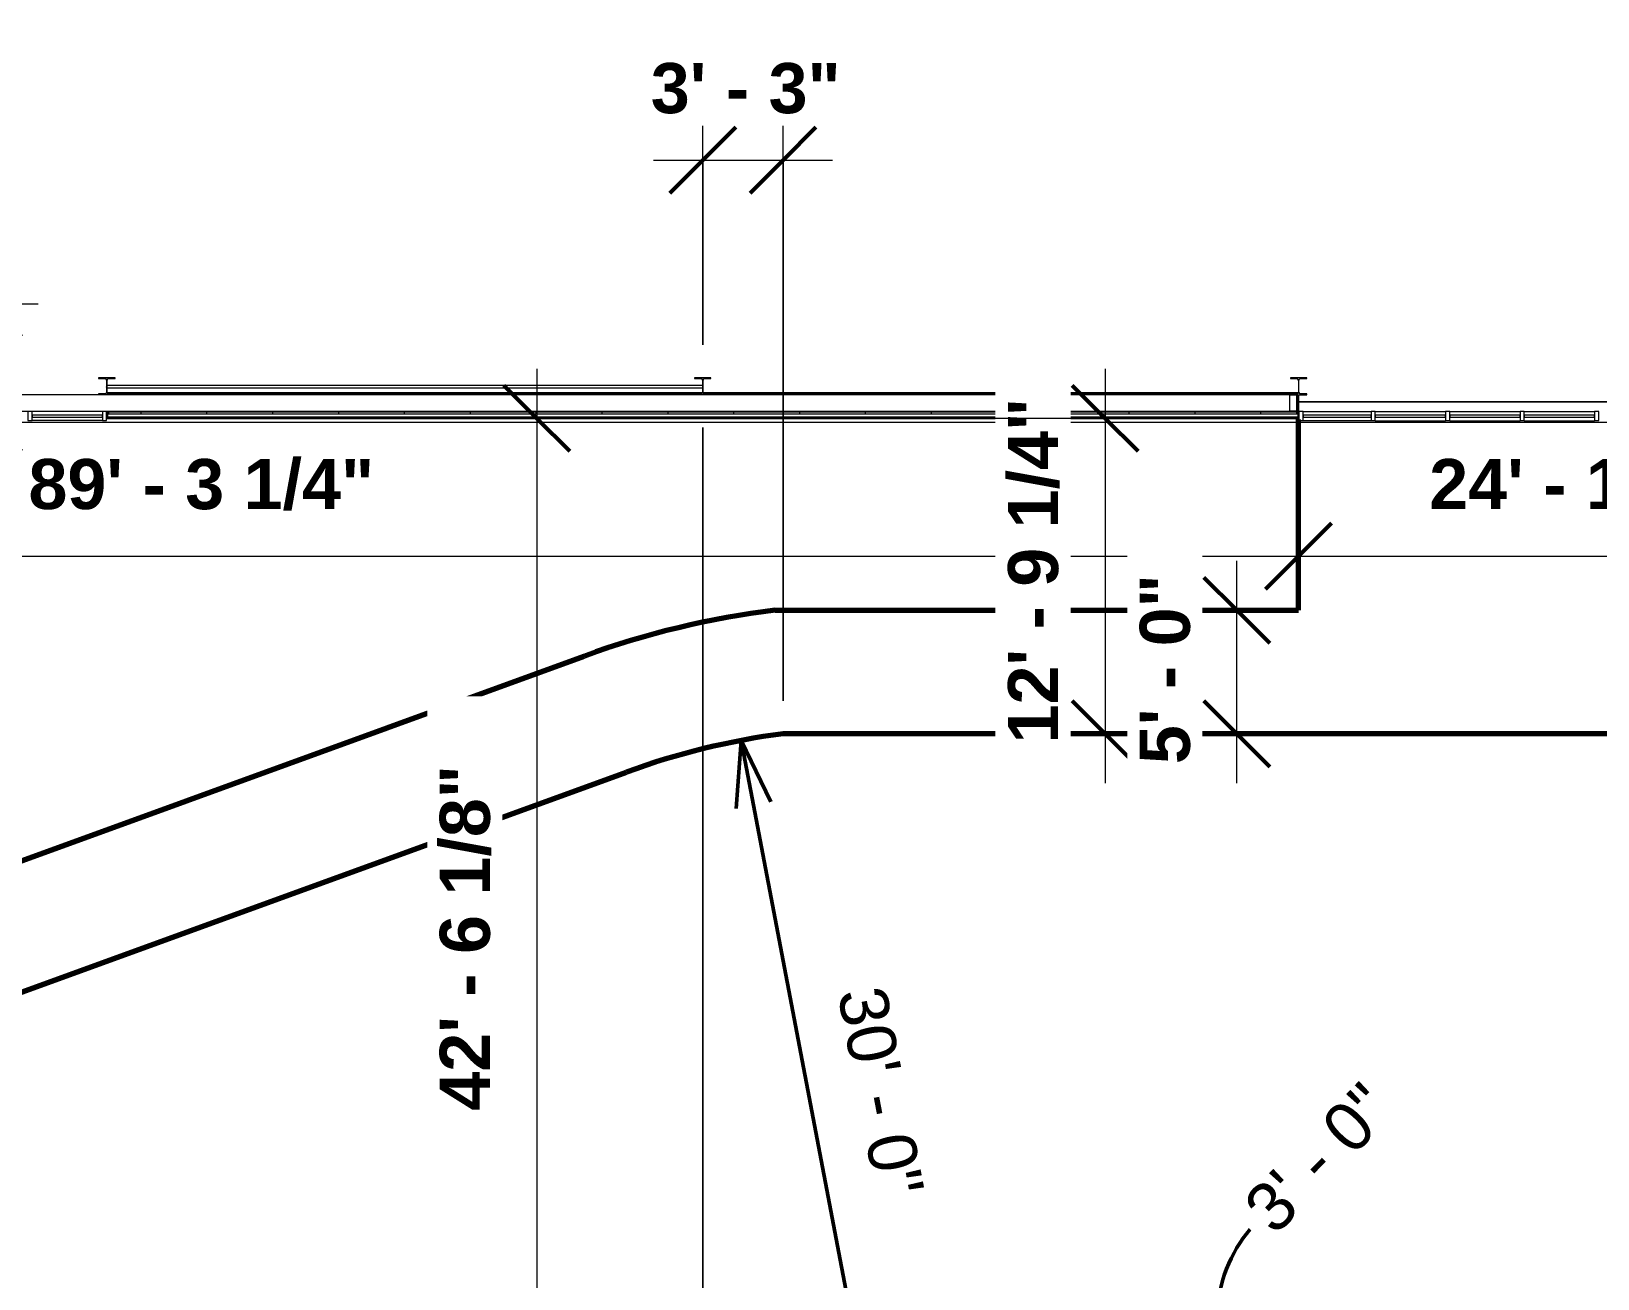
# Model space of a CAD drawing. Header units: inches. Extents: x 20001 to 27263, y -26025 to -18997.
# Drawn here: x 23339 to 24100, y -23217 to -22611 of the extents above; entities that cross this region are included whole.
import ezdxf

# ---------------------------------------------------------------- set-up
doc = ezdxf.new("R2010")
doc.units = ezdxf.units.IN
doc.header["$MEASUREMENT"] = 0
for name, color, linetype, lineweight in [('A-ANNO-DIMS', 211, 'Continuous', 9), ('A-ANNO-DIMS-256', 211, 'Continuous', 9), ('A-FLOR', 192, 'Continuous', 13), ('A-GLAZ-CURT', 52, 'Continuous', 13), ('A-GLAZ-CWMG', 51, 'Continuous', 13), ('A-SITE-ROAD', 130, 'Continuous', 70), ('A-SITE-SWLK', 140, 'Continuous', 70), ('A-WALL', 113, 'Continuous', 13), ('A-WALL-PATT', 111, 'Continuous', 25), ('C-TOPO', 7, 'Continuous', 13), ('G-ANNO-TEXT', 231, 'Continuous', 9), ('L-SITE-WALL', 31, 'Continuous', 13), ('S-BEAM', 12, 'Continuous', 13), ('S-COLS', 52, 'Continuous', 13)]:
    doc.layers.add(name, color=color, linetype=linetype, lineweight=lineweight)
doc.styles.add('Arial_2', font='arial.ttf', dxfattribs={"height": 23.60479})
doc.styles.add('Arial_B', font='arialbd.ttf', dxfattribs={"height": 24.354149})
doc.dimstyles.new('Arrow_-_3_32__Arial', dxfattribs={"dimscale": 12, "dimtxt": 24, "dimasz": 2.666667, "dimexe": 2, "dimexo": 0, "dimgap": 1.333333, "dimtad": 1, "dimjust": 3, "dimdec": 3, "dimrnd": 0.125, "dimzin": 1, "dimdsep": 46, "dimlunit": 4, "dimtxsty": 'Arial_2', "dimblk1": 'OPEN30', "dimblk2": 'OPEN30', "dimsah": 1, "dimcen": 0.09, "dimazin": 0, "dimtfac": 1, "dimtdec": 4, "dimtix": 1, "dimtmove": 0, "dimatfit": 2, "dimfxl": 1, "dimtvp": 1, "dimtfill": 1, "dimfrac": 2, "dimtolj": 1, "dimtzin": 0, "dimlwd": 50, "dimlwe": 50, "dimarcsym": 2})
doc.dimstyles.new('Arrow_-_3_32__Arial_1', dxfattribs={"dimscale": 12, "dimtxt": 24, "dimasz": 2.666667, "dimexe": 2, "dimexo": 0, "dimgap": 1.333333, "dimtad": 1, "dimjust": 3, "dimdec": 3, "dimrnd": 0.125, "dimzin": 1, "dimdsep": 46, "dimlunit": 4, "dimtxsty": 'Arial_2', "dimblk1": 'OPEN30', "dimblk2": 'OPEN30', "dimsah": 1, "dimcen": 0.09, "dimazin": 0, "dimtfac": 1, "dimtdec": 4, "dimtix": 1, "dimtmove": 0, "dimatfit": 2, "dimfxl": 1, "dimtvp": 1, "dimtfill": 1, "dimfrac": 2, "dimtolj": 1, "dimtzin": 0, "dimlwd": 50, "dimlwe": 50, "dimarcsym": 2})
doc.dimstyles.new('OD_Dimension_1', dxfattribs={"dimscale": 12, "dimtxt": 24, "dimasz": 2.666667, "dimexe": 2, "dimexo": 1.333333, "dimgap": 1.333333, "dimtad": 1, "dimdec": 3, "dimrnd": 0.125, "dimzin": 1, "dimdsep": 46, "dimlunit": 4, "dimtxsty": 'Arial_B', "dimblk1": 'OBLIQUE', "dimblk2": 'OBLIQUE', "dimsah": 1, "dimcen": 0.09, "dimdle": 2, "dimazin": 0, "dimtfac": 1, "dimtdec": 4, "dimtix": 1, "dimtmove": 0, "dimatfit": 3, "dimfxl": 1, "dimtvp": 1, "dimtfill": 1, "dimfrac": 2, "dimtolj": 1, "dimtzin": 0, "dimlwd": 13, "dimlwe": 13, "dimarcsym": 2})
doc.dimstyles.new('OD_Dimension_2', dxfattribs={"dimscale": 12, "dimtxt": 24, "dimasz": 2.666667, "dimexe": 2, "dimexo": 1.333333, "dimgap": 1.333333, "dimtad": 1, "dimdec": 3, "dimrnd": 0.125, "dimzin": 1, "dimdsep": 46, "dimlunit": 4, "dimtxsty": 'Arial_B', "dimblk1": 'OBLIQUE', "dimblk2": 'OBLIQUE', "dimsah": 1, "dimcen": 0.09, "dimdle": 2, "dimazin": 0, "dimtfac": 1, "dimtdec": 4, "dimtix": 1, "dimtmove": 0, "dimatfit": 3, "dimfxl": 1, "dimtvp": 1, "dimtfill": 1, "dimfrac": 2, "dimtolj": 1, "dimtzin": 0, "dimlwd": 13, "dimlwe": 13, "dimarcsym": 2})

# ---------------------------------------------------------------- blocks, each defined once
blk = doc.blocks.new('Struct_Xcel_Sports Complex_rvt-1-Site Plan - Phase 1')
at = {"layer": 'A-FLOR', "color": 7}
blk.add_line((24132.95, -22790.8), (23954.27, -22790.8), dxfattribs=at)
at = {"layer": 'L-SITE-WALL', "color": 7}
for p, q in [((23954.27, -22790.8), (24132.95, -22790.8)), ((23954.52, -22798.8), (23375.27, -22798.8))]:
    blk.add_line(p, q, dxfattribs=at)
blk = doc.blocks.new('W-Wide Flange-Column - B2_E-V1-Site Plan - Phase 1')
at = {"layer": 'S-COLS', "lineweight": 15}
for p, q in [((-4, 4.13), (-4, 3.69)), ((-4, 3.69), (-0.84, 3.69)), ((-0.14, 3), (-0.14, 0.73)), ((0.14, 0.59), (0.14, 3)), ((0.84, 3.69), (4, 3.69)), ((4, 3.69), (4, 4.13)), ((-0.84, -3.69), (-4, -3.69)), ((-4, -3.69), (-4, -4.12)), ((-4, -4.12), (4, -4.12)), ((-0.14, -0.27), (-0.14, -3)), ((0.14, -3), (0.14, -0.04)), ((4, -3.69), (0.84, -3.69)), ((4, -4.12), (4, -3.69))]:
    blk.add_line(p, q, dxfattribs=at)
for centre, start, end in [((-0.84, 3), 0, 90), ((0.84, 3), 90, 180), ((-0.84, -3), 270, 0), ((0.84, -3), 180, 270)]:
    blk.add_arc(centre, 0.691, start, end, dxfattribs=at)
blk = doc.blocks.new('W-Wide Flange-Column - B2_E-V2-Site Plan - Phase 1')
at = {"layer": 'S-COLS', "lineweight": 9}
h = blk.add_hatch(dxfattribs=at)
h.set_pattern_fill('FP_2', color=256, style=0, pattern_type=2)
h.set_pattern_definition([(225, (23664.89, -22783.178), (25.342707, -25.342707), []), (225, (23664.89, -22821.578), (25.342707, -25.342707), [])])
h.paths.add_polyline_path([(3.76, 4.12), (-4, 4.12), (-4, 3.69), (-0.84, 3.69), (-0.35, 3.49), (-0.14, 3), (-0.14, 0.59), (0.01, 0.71), (0.14, 0.73), (0.14, 3), (0.35, 3.49), (0.84, 3.69), (4, 3.69), (4, 4.12)], flags=0)
h.paths.add_polyline_path([(-0.14, 0.01), (-0.14, -3), (-0.35, -3.49), (-0.84, -3.69), (-4, -3.69), (-4, -4.12), (4, -4.12), (4, -3.69), (0.84, -3.69), (0.35, -3.49), (0.14, -3), (0.06, -0.27), (-0.04, -0.23), (-0.09, -0.12)], flags=0)
at = {"layer": 'S-COLS', "lineweight": 15}
for p, q in [((-4, 4.12), (-4, 3.69)), ((-4, 3.69), (-0.84, 3.69)), ((-0.14, 3), (-0.14, 0.59)), ((-0.14, 0.01), (-0.14, -3)), ((0.14, 0.73), (0.14, 3)), ((0.84, 3.69), (4, 3.69)), ((4, 3.69), (4, 4.12)), ((-0.84, -3.69), (-4, -3.69)), ((-4, -3.69), (-4, -4.12)), ((-4, -4.12), (4, -4.12)), ((0.14, -3), (0.14, -0.27)), ((4, -3.69), (0.84, -3.69)), ((4, -4.12), (4, -3.69))]:
    blk.add_line(p, q, dxfattribs=at)
for centre, start, end in [((-0.84, 3), 0, 90), ((0.84, 3), 90, 180), ((-0.84, -3), 270, 0), ((0.84, -3), 180, 270)]:
    blk.add_arc(centre, 0.691, start, end, dxfattribs=at)
blk = doc.blocks.new('W-Wide Flange-Column - B2_E-V3-Site Plan - Phase 1')
at = {"layer": 'S-COLS', "lineweight": 9}
h = blk.add_hatch(dxfattribs=at)
h.set_pattern_fill('FP_3', color=256, style=0, pattern_type=2)
h.set_pattern_definition([(225, (23954.39, -22783.178), (25.342707, -25.342707), []), (225, (23954.39, -22821.578), (25.342707, -25.342707), [])])
h.paths.add_polyline_path([(-0.69, 4.13), (-4, 4.13), (-4, 3.69), (-0.69, 3.63), (-0.35, 3.49), (-0.14, 3), (-0.14, -3), (-0.35, -3.49), (-0.84, -3.69), (-4, -3.69), (-4, -4.12), (4, -4.12), (4, -3.69), (0.84, -3.69), (0.35, -3.49), (0.14, -3), (0.14, 3), (0.35, 3.49), (0.84, 3.69), (4, 3.69), (4, 4.13)], flags=0)
at = {"layer": 'S-COLS', "lineweight": 15}
for p, q in [((4, 4.13), (-4, 4.13)), ((-4, 4.13), (-4, 3.69)), ((-4, 3.69), (-0.84, 3.69)), ((-0.14, 3), (-0.14, -3)), ((0.14, -3), (0.14, 3)), ((0.84, 3.69), (4, 3.69)), ((4, 3.69), (4, 4.13)), ((-0.84, -3.69), (-4, -3.69)), ((-4, -3.69), (-4, -4.12)), ((-4, -4.12), (4, -4.12)), ((4, -3.69), (0.84, -3.69)), ((4, -4.12), (4, -3.69))]:
    blk.add_line(p, q, dxfattribs=at)
for centre, start, end in [((-0.84, 3), 0, 90), ((0.84, 3), 90, 180), ((-0.84, -3), 270, 0), ((0.84, -3), 180, 270)]:
    blk.add_arc(centre, 0.691, start, end, dxfattribs=at)
blk = doc.blocks.new('Rectangular Mullion - Exterior 2_ x 4_5_-1142339-Site Plan - Phase 1')
at = {"layer": 'A-GLAZ-CWMG'}
for p, q in [((-2, 3), (0, 3)), ((-2, -1.5), (-2, 3)), ((0, 3), (0, -1.5)), ((0, -1.5), (-2, -1.5))]:
    blk.add_line(p, q, dxfattribs=at)
blk = doc.blocks.new('System Panel - INSULATED LOW-E GLAZING _SEE ELEVATIONS FOR U-FACTOR_ SHGC_ _ LT_-827433-Site Plan - Phase 1')
at = {"layer": 'A-GLAZ-CURT', "lineweight": 9}
for p, q in [((17.09375, -0.25), (-17.09375, -0.25)), ((-17.09375, -0.25), (-17.09375, -1.25)), ((-17.09375, -1.25), (17.09375, -1.25)), ((17.09375, -1.25), (17.09375, -0.25))]:
    blk.add_line(p, q, dxfattribs=at)
at = {"layer": 'A-GLAZ-CURT'}
for p, q in [((-17.09375, -1.25), (-17.09375, -0.25)), ((17.09375, -0.25), (-17.09375, -0.25)), ((-17.09375, -1.25), (17.09375, -1.25)), ((17.09375, -0.25), (17.09375, -1.25))]:
    blk.add_line(p, q, dxfattribs=at)
blk = doc.blocks.new('Rectangular Mullion - Exterior 2_ x 4_5_-V13-Site Plan - Phase 1')
at = {"layer": 'A-GLAZ-CWMG'}
for p, q in [((26281.52, -22795.37), (26281.52, -22761.18)), ((26286.02, -22795.37), (26286.02, -22761.18))]:
    blk.add_line(p, q, dxfattribs=at)
blk = doc.blocks.new('Rectangular Mullion - Exterior 2_ x 4_5_-1115231-Site Plan - Phase 1')
at = {"layer": 'A-GLAZ-CWMG'}
for p, q in [((-1, 3), (1, 3)), ((-1, -1.5), (-1, 3)), ((1, 3), (1, -1.5)), ((1, -1.5), (-1, -1.5))]:
    blk.add_line(p, q, dxfattribs=at)
blk = doc.blocks.new('System Panel - INSULATED LOW-E GLAZING _SEE ELEVATIONS FOR U-FACTOR_ SHGC_ _ LT_-1142335-Site Plan - Phase 1')
at = {"layer": 'A-GLAZ-CURT', "lineweight": 9}
for p, q in [((16.53125, -0.25), (-16.53125, -0.25)), ((-16.53125, -0.25), (-16.53125, -1.25)), ((-16.53125, -1.25), (16.53125, -1.25)), ((16.53125, -1.25), (16.53125, -0.25))]:
    blk.add_line(p, q, dxfattribs=at)
at = {"layer": 'A-GLAZ-CURT'}
for p, q in [((-16.53125, -1.25), (-16.53125, -0.25)), ((16.53125, -0.25), (-16.53125, -0.25)), ((-16.53125, -1.25), (16.53125, -1.25)), ((16.53125, -0.25), (16.53125, -1.25))]:
    blk.add_line(p, q, dxfattribs=at)
blk = doc.blocks.new('Rectangular Mullion - Exterior 2_ x 4_5_-1136166-Site Plan - Phase 1')
at = {"layer": 'A-GLAZ-CWMG'}
for p, q in [((23956.52, -22795.43), (23989.58, -22795.43)), ((23956.52, -22799.93), (23989.58, -22799.93))]:
    blk.add_line(p, q, dxfattribs=at)
blk = doc.blocks.new('Rectangular Mullion - Exterior 2_ x 4_5_-1142359-Site Plan - Phase 1')
at = {"layer": 'A-GLAZ-CWMG'}
for p, q in [((-2, 1.5), (0, 1.5)), ((-2, -3), (-2, 1.5)), ((0, 1.5), (0, -3)), ((0, -3), (-2, -3))]:
    blk.add_line(p, q, dxfattribs=at)
blk = doc.blocks.new('Rectangular Mullion - Exterior 2_ x 4_5_-1142353-Site Plan - Phase 1')
at = {"layer": 'A-GLAZ-CWMG'}
for p, q in [((0, 1.5), (-2, 1.5)), ((-2, 1.5), (-2, -3)), ((0, -3), (0, 1.5)), ((-2, -3), (0, -3))]:
    blk.add_line(p, q, dxfattribs=at)
blk = doc.blocks.new('System Panel - INSULATED LOW-E GLAZING _SEE ELEVATIONS FOR U-FACTOR_ SHGC_ _ LT_-827454-Site Plan - Phase 1')
at = {"layer": 'A-GLAZ-CURT', "lineweight": 9}
for p, q in [((17.09375, 1.25), (-17.09375, 1.25)), ((-17.09375, 1.25), (-17.09375, 0.25)), ((-17.09375, 0.25), (17.09375, 0.25)), ((17.09375, 0.25), (17.09375, 1.25))]:
    blk.add_line(p, q, dxfattribs=at)
at = {"layer": 'A-GLAZ-CURT'}
for p, q in [((-17.09375, 0.25), (-17.09375, 1.25)), ((17.09375, 1.25), (-17.09375, 1.25)), ((-17.09375, 0.25), (17.09375, 0.25)), ((17.09375, 1.25), (17.09375, 0.25))]:
    blk.add_line(p, q, dxfattribs=at)
blk = doc.blocks.new('Rectangular Mullion - Exterior 2_ x 4_5_-1060760-Site Plan - Phase 1')
at = {"layer": 'A-GLAZ-CWMG'}
for p, q in [((25834.02, -22795.43), (25799.83, -22795.43)), ((25834.02, -22799.93), (25799.83, -22799.93))]:
    blk.add_line(p, q, dxfattribs=at)
blk = doc.blocks.new('Girt_C - 8_D-1665748-Site Plan - Phase 1')
at = {"layer": 'S-BEAM'}
for p, q in [((23949.89, -22787.3), (22945.27, -22787.3)), ((23949.89, -22787.3), (23949.89, -22787.49)), ((23949.89, -22787.49), (23949.89, -22795.12)), ((22945.27, -22795.3), (23949.89, -22795.3)), ((23949.89, -22795.12), (23949.89, -22795.3))]:
    blk.add_line(p, q, dxfattribs=at)
blk = doc.blocks.new('Round Bar - 1_-1264636-Site Plan - Phase 1')
at = {"layer": 'S-BEAM'}
for p, q in [((24678.94, -22782.91), (24533.34, -22782.91)), ((24533.34, -22783.91), (24678.92, -22783.91))]:
    blk.add_line(p, q, dxfattribs=at)
for centre, start_param, end_param in [((24533.34, -22783.41), 0, 3.141593), ((24533.34, -22783.41), 3.141593, 6.283185), ((24822.9, -22783.41), 4.854882, 5.497787)]:
    blk.add_ellipse(centre, major_axis=(0, 0.5), ratio=0.440323, start_param=start_param, end_param=end_param, dxfattribs=at)
blk = doc.blocks.new('Round Bar - 1_-1264677-Site Plan - Phase 1')
at = {"layer": 'S-BEAM'}
for p, q in [((24677.32, -22783.91), (24822.91, -22783.91)), ((24822.91, -22782.91), (24677.33, -22782.91))]:
    blk.add_line(p, q, dxfattribs=at)
for centre, start_param, end_param in [((24533.36, -22783.41), 0.785398, 1.428303), ((24822.91, -22783.41), 0, 3.141593), ((24822.91, -22783.41), 3.141593, 6.283185)]:
    blk.add_ellipse(centre, major_axis=(0, 0.5), ratio=0.440323, start_param=start_param, end_param=end_param, dxfattribs=at)
blk = doc.blocks.new('DIMBLOCK6-Site Plan - Phase 1')
at = {"layer": 'A-ANNO-DIMS-256', "lineweight": 50}
for p, q in [((23939.64, -23250.29), (23911.17, -23267.22)), ((23914.22, -23253.44), (23914.81, -23298.69)), ((23914.52, -23276.07), (23939.64, -23250.29)), ((23939.64, -23250.29), (23923.45, -23279.19)), ((23937.14, -23275.78), (23891.89, -23276.36))]:
    blk.add_line(p, q, dxfattribs=at)
blk.add_arc((23914.52, -23276.07), 36, 7.54106, 83.93543, dxfattribs=at)
blk.add_ellipse((23968.17, -23221.02), major_axis=(41.09, 42.16), ratio=0.793067, start_param=1.570796, end_param=3.141593, dxfattribs=at)
at = {"layer": 'A-ANNO-DIMS-256', "color": 0, "lineweight": 50, "insert": (23926.02, -23179.95), "char_height": 23.605, "width": 100.5785, "attachment_point": 1, "rotation": 45.73825, "line_spacing_factor": 0.938532, "style": 'Arial_2', "bg_fill": 3, "box_fill_scale": 1.25, "bg_fill_color": 0, "bg_fill_transparency": 0}
blk.add_mtext('3\' - 0"', dxfattribs=at)
blk = doc.blocks.new('_Open30')
at = {"color": 0, "linetype": 'ByBlock', "lineweight": -2}
for p, q in [((-1, 0.268), (0, 0)), ((0, 0), (-1, -0.268)), ((0, 0), (-1, 0))]:
    blk.add_line(p, q, dxfattribs=at)
blk = doc.blocks.new('DIMBLOCK41-Site Plan - Phase 1')
at = {"layer": 'A-ANNO-DIMS-256', "lineweight": 50}
for p, q in [((23683.5, -22955.36), (23681.08, -22988.4)), ((23750.97, -23308.98), (23683.5, -22955.36)), ((23683.5, -22955.36), (23697.92, -22985.18)), ((23763.69, -23290.26), (23738.25, -23327.69)), ((23732.26, -23296.26), (23769.69, -23321.69))]:
    blk.add_line(p, q, dxfattribs=at)
blk.add_arc((23750.97, -23308.98), 360, 96.98226, 104.62169, dxfattribs=at)
at = {"layer": 'A-ANNO-DIMS-256', "color": 0, "lineweight": 50, "insert": (23753.48, -23073.38), "char_height": 23.605, "width": 122.2892, "attachment_point": 1, "rotation": 280.80197, "line_spacing_factor": 0.938532, "style": 'Arial_2', "bg_fill": 3, "box_fill_scale": 1.25, "bg_fill_color": 0, "bg_fill_transparency": 0}
blk.add_mtext('30\' - 0"', dxfattribs=at)
blk = doc.blocks.new('DIMBLOCK71-Site Plan - Phase 1')
at = {"layer": 'A-ANNO-DIMS-256', "lineweight": 50}
for p, q in [((22883.02, -22865.77), (22899.02, -22849.77)), ((23954.27, -22865.77), (23970.27, -22849.77)), ((22883.02, -22865.77), (22867.02, -22881.77)), ((23954.27, -22865.77), (23938.27, -22881.77))]:
    blk.add_line(p, q, dxfattribs=at)
at = {"layer": 'A-ANNO-DIMS-256', "lineweight": 13}
for p, q in [((22883.02, -22859.15), (22883.02, -22889.77)), ((22883.02, -22865.77), (22883.02, -22859.15)), ((22883.02, -22865.77), (23954.27, -22865.77)), ((23954.27, -22859.15), (23954.27, -22889.77)), ((23954.27, -22865.77), (23954.27, -22859.15))]:
    blk.add_line(p, q, dxfattribs=at)
at = {"layer": 'A-ANNO-DIMS-256', "color": 0, "lineweight": 13, "insert": (23337.31, -22818.56), "char_height": 24.3541, "width": 195.2, "attachment_point": 1, "line_spacing_factor": 0.938532, "style": 'Arial_B', "bg_fill": 3, "box_fill_scale": 1.25, "bg_fill_color": 0, "bg_fill_transparency": 0}
blk.add_mtext('89\' - 3 1/4"', dxfattribs=at)
blk = doc.blocks.new('_Oblique')
at = {"color": 0, "linetype": 'ByBlock', "lineweight": -2}
blk.add_line((-0.5, -0.5), (0.5, 0.5), dxfattribs=at)
blk = doc.blocks.new('DIMBLOCK72-Site Plan - Phase 1')
at = {"layer": 'A-ANNO-DIMS-256', "lineweight": 50}
for p, q in [((23954.27, -22865.77), (23970.27, -22849.77)), ((24244.02, -22865.77), (24260.02, -22849.77)), ((23954.27, -22865.77), (23938.27, -22881.77)), ((24244.02, -22865.77), (24228.02, -22881.77))]:
    blk.add_line(p, q, dxfattribs=at)
at = {"layer": 'A-ANNO-DIMS-256', "lineweight": 13}
for p, q in [((23954.27, -22859.15), (23954.27, -22889.77)), ((23954.27, -22865.77), (23954.27, -22859.15)), ((23954.27, -22865.77), (24244.02, -22865.77)), ((24244.02, -22859.15), (24244.02, -22889.77)), ((24244.02, -22865.77), (24244.02, -22859.15))]:
    blk.add_line(p, q, dxfattribs=at)
at = {"layer": 'A-ANNO-DIMS-256', "color": 0, "lineweight": 13, "insert": (24017.81, -22818.56), "char_height": 24.3541, "width": 195.2, "attachment_point": 1, "line_spacing_factor": 0.938532, "style": 'Arial_B', "bg_fill": 3, "box_fill_scale": 1.25, "bg_fill_color": 0, "bg_fill_transparency": 0}
blk.add_mtext('24\' - 1 3/4"', dxfattribs=at)
blk = doc.blocks.new('DIMBLOCK108-Site Plan - Phase 1')
at = {"layer": 'A-ANNO-DIMS-256', "lineweight": 13}
for p, q in [((23860.39, -22774.8), (23860.39, -22976.07)), ((23867.02, -22798.8), (23836.39, -22798.8)), ((23860.39, -22798.8), (23867.02, -22798.8)), ((23867.02, -22952.07), (23836.39, -22952.07)), ((23860.39, -22952.07), (23867.02, -22952.07))]:
    blk.add_line(p, q, dxfattribs=at)
at = {"layer": 'A-ANNO-DIMS-256', "lineweight": 50}
for p, q in [((23860.39, -22798.8), (23844.39, -22782.8)), ((23860.39, -22798.8), (23876.39, -22814.8)), ((23860.39, -22952.07), (23844.39, -22936.07)), ((23860.39, -22952.07), (23876.39, -22968.07))]:
    blk.add_line(p, q, dxfattribs=at)
at = {"layer": 'A-ANNO-DIMS-256', "color": 0, "lineweight": 13, "insert": (23813.18, -22956.77), "char_height": 24.3541, "width": 195.2, "attachment_point": 1, "rotation": 90, "line_spacing_factor": 0.938532, "style": 'Arial_B', "bg_fill": 3, "box_fill_scale": 1.25, "bg_fill_color": 0, "bg_fill_transparency": 0}
blk.add_mtext('12\' - 9 1/4"', dxfattribs=at)
blk = doc.blocks.new('DIMBLOCK109-Site Plan - Phase 1')
at = {"layer": 'A-ANNO-DIMS-256', "lineweight": 13}
for p, q in [((23664.89, -22803.3), (23664.89, -23522.42)), ((23664.89, -23498.42), (23664.89, -22803.3)), ((23750.97, -23324.98), (23750.97, -23522.42)), ((23750.97, -23498.42), (23750.97, -23324.98)), ((23640.89, -23498.42), (23774.97, -23498.42))]:
    blk.add_line(p, q, dxfattribs=at)
at = {"layer": 'A-ANNO-DIMS-256', "lineweight": 50}
for p, q in [((23664.89, -23498.42), (23680.89, -23482.42)), ((23750.97, -23498.42), (23766.97, -23482.42)), ((23664.89, -23498.42), (23648.89, -23514.42)), ((23750.97, -23498.42), (23734.97, -23514.42))]:
    blk.add_line(p, q, dxfattribs=at)
at = {"layer": 'A-ANNO-DIMS-256', "color": 0, "lineweight": 13, "insert": (23635.74, -23451.21), "char_height": 24.3541, "width": 173.2571, "attachment_point": 1, "line_spacing_factor": 0.938532, "style": 'Arial_B', "bg_fill": 3, "box_fill_scale": 1.25, "bg_fill_color": 0, "bg_fill_transparency": 0}
blk.add_mtext('7\' - 2 1/8"', dxfattribs=at)
blk = doc.blocks.new('DIMBLOCK110-Site Plan - Phase 1')
at = {"layer": 'A-ANNO-DIMS-256', "lineweight": 13}
for p, q in [((23584.32, -22774.8), (23584.32, -23332.98)), ((23590.95, -22798.8), (23560.32, -22798.8)), ((23584.32, -22798.8), (23590.95, -22798.8)), ((23734.97, -23308.98), (23560.32, -23308.98)), ((23584.32, -23308.98), (23734.97, -23308.98))]:
    blk.add_line(p, q, dxfattribs=at)
at = {"layer": 'A-ANNO-DIMS-256', "lineweight": 50}
for p, q in [((23584.32, -22798.8), (23568.32, -22782.8)), ((23584.32, -22798.8), (23600.32, -22814.8)), ((23584.32, -23308.98), (23568.32, -23292.98)), ((23584.32, -23308.98), (23600.32, -23324.98))]:
    blk.add_line(p, q, dxfattribs=at)
at = {"layer": 'A-ANNO-DIMS-256', "color": 0, "lineweight": 13, "insert": (23537.11, -23135.22), "char_height": 24.3541, "width": 195.2, "attachment_point": 1, "rotation": 90, "line_spacing_factor": 0.938532, "style": 'Arial_B', "bg_fill": 3, "box_fill_scale": 1.25, "bg_fill_color": 0, "bg_fill_transparency": 0}
blk.add_mtext('42\' - 6 1/8"', dxfattribs=at)
blk = doc.blocks.new('DIMBLOCK112-Site Plan - Phase 1')
at = {"layer": 'A-ANNO-DIMS-256', "lineweight": 13}
for p, q in [((23318, -22719.09), (23318, -22822.8)), ((23216.61, -22743.09), (23342, -22743.09)), ((23318, -22743.09), (23216.61, -22743.09)), ((23324.63, -22798.8), (23294, -22798.8)), ((23318, -22798.8), (23324.63, -22798.8))]:
    blk.add_line(p, q, dxfattribs=at)
at = {"layer": 'A-ANNO-DIMS-256', "lineweight": 50}
for p, q in [((23318, -22743.09), (23302, -22727.09)), ((23318, -22743.09), (23334, -22759.09)), ((23318, -22798.8), (23302, -22782.8)), ((23318, -22798.8), (23334, -22814.8))]:
    blk.add_line(p, q, dxfattribs=at)
at = {"layer": 'A-ANNO-DIMS-256', "color": 0, "lineweight": 13, "insert": (23270.79, -22843.13), "char_height": 24.3541, "width": 173.2571, "attachment_point": 1, "rotation": 90, "line_spacing_factor": 0.938532, "style": 'Arial_B', "bg_fill": 3, "box_fill_scale": 1.25, "bg_fill_color": 0, "bg_fill_transparency": 0}
blk.add_mtext('4\' - 7 3/4"', dxfattribs=at)
blk = doc.blocks.new('DIMBLOCK113-Site Plan - Phase 1')
at = {"layer": 'A-ANNO-DIMS-256', "lineweight": 13}
for p, q in [((23664.89, -22763.05), (23664.89, -22649.34)), ((23703.9, -22936.07), (23703.9, -22649.34)), ((23640.89, -22673.34), (23727.9, -22673.34)), ((23664.89, -22673.34), (23664.89, -22763.05)), ((23703.9, -22673.34), (23703.9, -22936.07))]:
    blk.add_line(p, q, dxfattribs=at)
at = {"layer": 'A-ANNO-DIMS-256', "lineweight": 50}
for p, q in [((23664.89, -22673.34), (23680.89, -22657.34)), ((23703.9, -22673.34), (23719.9, -22657.34)), ((23664.89, -22673.34), (23648.89, -22689.34)), ((23703.9, -22673.34), (23687.9, -22689.34))]:
    blk.add_line(p, q, dxfattribs=at)
at = {"layer": 'A-ANNO-DIMS-256', "color": 0, "lineweight": 13, "insert": (23639.63, -22626.13), "char_height": 24.354, "width": 107.4286, "attachment_point": 1, "line_spacing_factor": 0.938532, "style": 'Arial_B', "bg_fill": 3, "box_fill_scale": 1.25, "bg_fill_color": 0, "bg_fill_transparency": 0}
blk.add_mtext('3\' - 3"', dxfattribs=at)
blk = doc.blocks.new('DIMBLOCK116-Site Plan - Phase 1')
at = {"layer": 'A-ANNO-DIMS-256', "lineweight": 13}
for p, q in [((23924.39, -22976.07), (23924.39, -22868.07)), ((23917.76, -22892.07), (23948.39, -22892.07)), ((23924.39, -22892.07), (23917.76, -22892.07)), ((23917.76, -22952.07), (23948.39, -22952.07)), ((23924.39, -22952.07), (23917.76, -22952.07))]:
    blk.add_line(p, q, dxfattribs=at)
at = {"layer": 'A-ANNO-DIMS-256', "lineweight": 50}
for p, q in [((23924.39, -22892.07), (23908.39, -22876.07)), ((23924.39, -22892.07), (23940.39, -22908.07)), ((23924.39, -22952.07), (23908.39, -22936.07)), ((23924.39, -22952.07), (23940.39, -22968.07))]:
    blk.add_line(p, q, dxfattribs=at)
at = {"layer": 'A-ANNO-DIMS-256', "color": 0, "lineweight": 13, "insert": (23877.18, -22966.83), "char_height": 24.354, "width": 107.4286, "attachment_point": 1, "rotation": 90, "line_spacing_factor": 0.938532, "style": 'Arial_B', "bg_fill": 3, "box_fill_scale": 1.25, "bg_fill_color": 0, "bg_fill_transparency": 0}
blk.add_mtext('5\' - 0"', dxfattribs=at)

msp = doc.modelspace()

# ---------------------------------------------------------------- hatches: boundary and pattern name
at = {"layer": 'A-WALL-PATT', "lineweight": 9}
h = msp.add_hatch(dxfattribs=at)
h.set_pattern_fill('FP_10', color=256, style=0, pattern_type=2)
h.set_pattern_definition([(161.57, (1.28, 1.28), (-10.24040374, -0.00056827), [0, -72.858, 8.09, 0]), (18.43, (-1.28, 1.28), (-10.24040374, 0.00056827), [0, -72.858, 8.09, 0]), (108.43, (1.28, 1.28), (5.1184649, -25.6019259), [24.282, -56.666]), (71.57, (-1.28, 1.28), (5.1184649, 25.6019259), [24.282, -56.666])])
h.paths.add_polyline_path([(23949.8902, -22795.3028), (23953.5152, -22795.1934), (23953.5152, -22787.3028), (23949.8902, -22787.4122), (23949.8902, -22795.2777)], flags=0)
h = msp.add_hatch(dxfattribs=at)
h.set_pattern_fill('FP_12', color=256, style=0, pattern_type=2)
h.set_pattern_definition([(0, (0, 0), (40.96, 10.24), [3.379, -27.341, 3.379, -27.341, -163.84]), (0, (0, 0), (40.96, 10.24), [-61.44, 3.379, -58.061, 3.379, -27.341, -71.68]), (0, (0, 0), (40.96, 10.24), [-153.6, 3.379, -17.101, 3.379, -47.821]), (120, (15.36, 5.12), (-29.3481, 30.3524005), [3.379, -27.341, 3.379, -27.341, -163.84]), (120, (15.36, 5.12), (-29.3481, 30.3524005), [-61.44, 3.379, -58.061, 3.379, -27.341, -71.68]), (120, (15.36, 5.12), (-29.3481, 30.3524005), [-153.6, 3.379, -17.101, 3.379, -47.821]), (240, (20.48, 25.6), (-11.6119, -40.5924005), [3.379, -27.341, 3.379, -27.341, -163.84]), (240, (20.48, 25.6), (-11.6119, -40.5924005), [-61.44, 3.379, -58.061, 3.379, -27.341, -71.68]), (240, (20.48, 25.6), (-11.6119, -40.5924005), [-153.6, 3.379, -17.101, 3.379, -47.821])])
h.paths.add_polyline_path([(23580.9584, -22795.8028), (23953.5152, -22795.8028), (23953.5152, -22795.3028), (23376.2652, -22795.3028), (23376.2652, -22795.8028), (23554.2357, -22795.8028)], flags=0)
h = msp.add_hatch(dxfattribs=at)
h.set_pattern_fill('FP_13', color=256, style=0, pattern_type=2)
h.set_pattern_definition([(0, (0, 0), (0, 32), []), (90, (0, 0), (-32, 2e-15), [])])
h.paths.add_polyline_path([(23953.5152, -22796.8028), (23953.5152, -22795.8028), (23376.2652, -22795.8028), (23376.2652, -22796.8028), (23928.3531, -22796.8028)], flags=0)

# ---------------------------------------------------------------- linework, layer by layer
at = {"layer": 'A-SITE-ROAD'}
for p, q in [((26158.8934, -22952.0675), (23703.9031, -22952.0675)), ((23323.735, -23081.3749), (23627.8455, -22970.6877))]:
    msp.add_line(p, q, dxfattribs=at)
msp.add_arc((23750.9728, -23308.9771), 360, 97.5128826, 110, dxfattribs=at)
at = {"layer": 'A-SITE-SWLK'}
for p, q in [((23954.2652, -22892.0675), (23954.2652, -22799.4278)), ((23700.1161, -22892.0675), (23954.2652, -22892.0675)), ((23303.2138, -23024.9933), (23607.3243, -22914.3062))]:
    msp.add_line(p, q, dxfattribs=at)
msp.add_arc((23750.9728, -23308.9771), 420, 96.9548648, 110, dxfattribs=at)
at = {"layer": 'A-WALL', "lineweight": 25}
for p, q in [((23664.5904, -22786.5528), (23375.6901, -22786.5528)), ((23954.0904, -22786.5528), (23665.1901, -22786.5528)), ((23954.2652, -22798.6153), (23954.2652, -22787.3028)), ((23375.5152, -22795.2777), (23375.5152, -22798.6153)), ((23375.5152, -22798.6153), (23954.2652, -22798.6153))]:
    msp.add_line(p, q, dxfattribs=at)
at = {"layer": 'A-WALL', "lineweight": 9}
for p, q in [((23950.3902, -22787.3028), (23949.8902, -22787.3028)), ((23953.5152, -22796.8028), (23953.5152, -22787.3028)), ((23954.2652, -22796.8028), (23375.5152, -22796.8028)), ((23376.2652, -22795.2777), (23376.2652, -22796.8028)), ((23953.5152, -22795.8028), (23376.2652, -22795.8028)), ((23953.5152, -22795.3028), (23949.8902, -22795.3028)), ((23954.2652, -22798.3028), (23375.5152, -22798.3028))]:
    msp.add_line(p, q, dxfattribs=at)
at = {"layer": 'C-TOPO'}
for p, q in [((23954.2646, -22892.0669), (23954.2646, -22798.8032)), ((23954.2646, -22798.8032), (23954.5152, -22798.8032)), ((23954.5152, -22798.8032), (23954.2646, -22798.8032)), ((23954.2646, -22798.8032), (23954.2646, -22892.0669)), ((23668.6523, -22897.1235), (23700.1157, -22892.0669)), ((23700.1157, -22892.0669), (23668.6523, -22897.1235)), ((23700.1157, -22892.0669), (23954.2646, -22892.0669)), ((23954.2646, -22892.0669), (23700.1157, -22892.0669)), ((23637.6621, -22904.5503), (23668.6523, -22897.1235)), ((23668.6523, -22897.1235), (23637.6621, -22904.5503)), ((23607.3237, -22914.3062), (23637.6621, -22904.5503)), ((23637.6621, -22904.5503), (23607.3237, -22914.3062)), ((23303.2134, -23024.9927), (23607.3237, -22914.3062)), ((23607.3237, -22914.3062), (23303.2134, -23024.9927)), ((23678.1211, -22956.4248), (23652.7251, -22962.6431)), ((23652.7251, -22962.6431), (23678.1211, -22956.4248)), ((23703.9038, -22952.0669), (23678.1211, -22956.4248)), ((23678.1211, -22956.4248), (23703.9038, -22952.0669)), ((26219.4938, -22952.0669), (23703.9038, -22952.0669)), ((26219.4938, -22952.0669), (23703.9038, -22952.0669)), ((23627.8462, -22970.688), (23652.7251, -22962.6431)), ((23627.8462, -22970.688), (23652.7251, -22962.6431)), ((23627.8462, -22970.688), (23323.7344, -23081.3745)), ((23323.7344, -23081.3745), (23627.8462, -22970.688))]:
    msp.add_line(p, q, dxfattribs=at)
at = {"layer": 'G-ANNO-TEXT', "color": 137}
msp.add_arc((23602.1269, -23994.4113), 1489.7393, 46.0960253, 90, dxfattribs=at)
at = {"layer": 'L-SITE-WALL'}
for p, q in [((25232.8238, -22800.8028), (22652.3872, -22800.8028)), ((23375.2652, -22798.8028), (23954.5152, -22798.8028))]:
    msp.add_line(p, q, dxfattribs=at)

# ---------------------------------------------------------------- block references
at = {"layer": 'A-GLAZ-CURT'}
msp.add_blockref('System Panel - INSULATED LOW-E GLAZING _SEE ELEVATIONS FOR U-FACTOR_ SHGC_ _ LT_-827454-Site Plan - Phase 1', (23356.1715, -22798.4278), dxfattribs=at)
at = {"layer": 'A-GLAZ-CURT', "rotation": 180}
for name, p in [('System Panel - INSULATED LOW-E GLAZING _SEE ELEVATIONS FOR U-FACTOR_ SHGC_ _ LT_-1142335-Site Plan - Phase 1', (23973.0465, -22798.4278)), ('System Panel - INSULATED LOW-E GLAZING _SEE ELEVATIONS FOR U-FACTOR_ SHGC_ _ LT_-827433-Site Plan - Phase 1', (24008.6715, -22798.4278)), ('System Panel - INSULATED LOW-E GLAZING _SEE ELEVATIONS FOR U-FACTOR_ SHGC_ _ LT_-827433-Site Plan - Phase 1', (24044.859, -22798.4278)), ('System Panel - INSULATED LOW-E GLAZING _SEE ELEVATIONS FOR U-FACTOR_ SHGC_ _ LT_-827433-Site Plan - Phase 1', (24081.0465, -22798.4278))]:
    msp.add_blockref(name, p, dxfattribs=at)
at = {"layer": 'A-GLAZ-CWMG'}
for name, p, rotation in [('Rectangular Mullion - Exterior 2_ x 4_5_-1142353-Site Plan - Phase 1', (23337.0777, -22798.4278), 180), ('Rectangular Mullion - Exterior 2_ x 4_5_-V13-Site Plan - Phase 1', (46786.943, 3486.0874), 270), ('Rectangular Mullion - Exterior 2_ x 4_5_-V13-Site Plan - Phase 1', (46823.1305, 3486.0874), 270), ('Rectangular Mullion - Exterior 2_ x 4_5_-V13-Site Plan - Phase 1', (46859.318, 3486.0874), 270)]:
    msp.add_blockref(name, p, dxfattribs=dict(at, rotation=rotation))
for name, p in [('Rectangular Mullion - Exterior 2_ x 4_5_-1060760-Site Plan - Phase 1', (-2460.75, 0)), ('Rectangular Mullion - Exterior 2_ x 4_5_-1136166-Site Plan - Phase 1', (0, 0))]:
    msp.add_blockref(name, p, dxfattribs=at)
at = {"layer": 'A-GLAZ-CWMG', "extrusion": (0, 0, -1), "rotation": 180}
msp.add_blockref('Rectangular Mullion - Exterior 2_ x 4_5_-1142359-Site Plan - Phase 1', (-23375.2652, -22798.4278), dxfattribs=at)
at = {"layer": 'A-GLAZ-CWMG', "extrusion": (0, 0, -1)}
for name, p in [('Rectangular Mullion - Exterior 2_ x 4_5_-1142339-Site Plan - Phase 1', (-23954.5152, -22798.4278)), ('Rectangular Mullion - Exterior 2_ x 4_5_-1115231-Site Plan - Phase 1', (-23990.5777, -22798.4278)), ('Rectangular Mullion - Exterior 2_ x 4_5_-1115231-Site Plan - Phase 1', (-24026.7652, -22798.4278)), ('Rectangular Mullion - Exterior 2_ x 4_5_-1115231-Site Plan - Phase 1', (-24062.9527, -22798.4278)), ('Rectangular Mullion - Exterior 2_ x 4_5_-1115231-Site Plan - Phase 1', (-24099.1402, -22798.4278))]:
    msp.add_blockref(name, p, dxfattribs=at)
at = {"layer": 'S-BEAM'}
for name, p in [('Girt_C - 8_D-1665748-Site Plan - Phase 1', (0, 0)), ('Round Bar - 1_-1264636-Site Plan - Phase 1', (-1158, 0)), ('Round Bar - 1_-1264677-Site Plan - Phase 1', (-1158, 0))]:
    msp.add_blockref(name, p, dxfattribs=at)
at = {"layer": 'S-COLS', "rotation": 180}
for name, p in [('W-Wide Flange-Column - B2_E-V1-Site Plan - Phase 1', (23375.3902, -22783.1778)), ('W-Wide Flange-Column - B2_E-V2-Site Plan - Phase 1', (23664.8902, -22783.1778)), ('W-Wide Flange-Column - B2_E-V3-Site Plan - Phase 1', (23954.3902, -22783.1778))]:
    msp.add_blockref(name, p, dxfattribs=at)

# ---------------------------------------------------------------- dimensions: what is measured, and where the dimension line sits
at = {"layer": 'A-ANNO-DIMS', "lineweight": 50}
dim = msp.add_radius_dim(center=(23914.5152, -23276.0675), mpoint=(23939.641, -23250.2858), dimstyle='Arrow_-_3_32__Arial', override={"dimpost": '<>'}, dxfattribs=at)
dim.commit()
dim.dimension.update_dxf_attribs({"geometry": 'DIMBLOCK6-Site Plan - Phase 1', "text_midpoint": (23906.9827, -23243.5925)})

# ---------------------------------------------------------------- next in the draw order: dimensions: what is measured, and where the dimension line sits
at = {"layer": 'A-ANNO-DIMS', "lineweight": 13}
dim = msp.add_linear_dim(base=(23954.2652, -22865.7747), p1=(22883.0152, -22843.1473), p2=(23954.2652, -22843.1473), dimstyle='OD_Dimension_1', override={"dimpost": '<>', "dimfxl": 1071.25}, dxfattribs=at)
dim.commit()
dim.dimension.update_dxf_attribs({"geometry": 'DIMBLOCK71-Site Plan - Phase 1', "text_midpoint": (23418.6402, -22837.174)})
at = {"layer": 'A-ANNO-DIMS', "lineweight": 50}
dim = msp.add_radius_dim(center=(23750.9728, -23308.9771), mpoint=(23683.5033, -22955.356), dimstyle='Arrow_-_3_32__Arial_1', override={"dimpost": '<>'}, dxfattribs=at)
dim.commit()
dim.dimension.update_dxf_attribs({"geometry": 'DIMBLOCK41-Site Plan - Phase 1', "text_midpoint": (23747.7995, -23142.6241)})

# ---------------------------------------------------------------- next in the draw order: dimensions: what is measured, and where the dimension line sits
at = {"layer": 'A-ANNO-DIMS', "lineweight": 13}
for base, p1, p2, override, picture, middle in [((23318.0003, -22798.8028), (23200.6077, -22743.0856), (23340.6277, -22798.8028), {"dimpost": '<>', "dimfxl": 150.698399}, 'DIMBLOCK112-Site Plan - Phase 1', (23289.4079, -22770.9442)), ((23860.3919, -22952.0675), (23883.0193, -22798.8028), (23883.0193, -22952.0675), {"dimpost": '<>', "dimfxl": 153.264669}, 'DIMBLOCK108-Site Plan - Phase 1', (23831.7912, -22875.4351))]:
    dim = msp.add_linear_dim(base=base, p1=p1, p2=p2, angle=90, dimstyle='OD_Dimension_1', override=override, dxfattribs=at)
    dim.commit()
    dim.dimension.update_dxf_attribs({"geometry": picture, "text_midpoint": middle})
dim = msp.add_linear_dim(base=(24244.0152, -22865.7747), p1=(23954.2652, -22843.1473), p2=(24244.0152, -22843.1473), dimstyle='OD_Dimension_1', override={"dimpost": '<>', "dimfxl": 289.75}, dxfattribs=at)
dim.commit()
dim.dimension.update_dxf_attribs({"geometry": 'DIMBLOCK72-Site Plan - Phase 1', "text_midpoint": (24099.1402, -22837.1823)})

# ---------------------------------------------------------------- next in the draw order: dimensions: what is measured, and where the dimension line sits
dim = msp.add_linear_dim(base=(23750.9728, -23498.4172), p1=(23664.8902, -22787.3028), p2=(23750.9728, -23308.9771), dimstyle='OD_Dimension_2', override={"dimpost": '<>', "dimfxl": 528.728873}, dxfattribs=at)
dim.commit()
dim.dimension.update_dxf_attribs({"geometry": 'DIMBLOCK109-Site Plan - Phase 1', "text_midpoint": (23707.9315, -23469.8165)})
dim = msp.add_linear_dim(base=(23924.3919, -22892.0675), p1=(23901.7644, -22952.0675), p2=(23901.7644, -22892.0675), angle=90, dimstyle='OD_Dimension_1', override={"dimpost": '<>', "dimfxl": 60}, dxfattribs=at)
dim.commit()
dim.dimension.update_dxf_attribs({"geometry": 'DIMBLOCK116-Site Plan - Phase 1', "text_midpoint": (23895.9573, -22922.0675)})

# ---------------------------------------------------------------- next in the draw order: dimensions: what is measured, and where the dimension line sits
dim = msp.add_linear_dim(base=(23584.3233, -23308.9771), p1=(23606.9507, -22798.8028), p2=(23750.9728, -23308.9771), angle=90, dimstyle='OD_Dimension_1', override={"dimpost": '<>', "dimfxl": 530.1133}, dxfattribs=at)
dim.commit()
dim.dimension.update_dxf_attribs({"geometry": 'DIMBLOCK110-Site Plan - Phase 1', "text_midpoint": (23555.7226, -23053.8899)})

# ---------------------------------------------------------------- next in the draw order: dimensions: what is measured, and where the dimension line sits
dim = msp.add_linear_dim(base=(23703.9031, -22673.3403), p1=(23664.8902, -22779.0528), p2=(23703.9031, -22952.0675), dimstyle='OD_Dimension_2', override={"dimpost": '<>', "dimfxl": 177.358617}, dxfattribs=at)
dim.commit()
dim.dimension.update_dxf_attribs({"geometry": 'DIMBLOCK113-Site Plan - Phase 1', "text_midpoint": (23684.3967, -22644.9057)})

# ---------------------------------------------------------------- next in the draw order: block references
at = {"lineweight": 5}
msp.add_blockref('Struct_Xcel_Sports Complex_rvt-1-Site Plan - Phase 1', (0, 0), dxfattribs=at)

doc.saveas('drawing.dxf')
